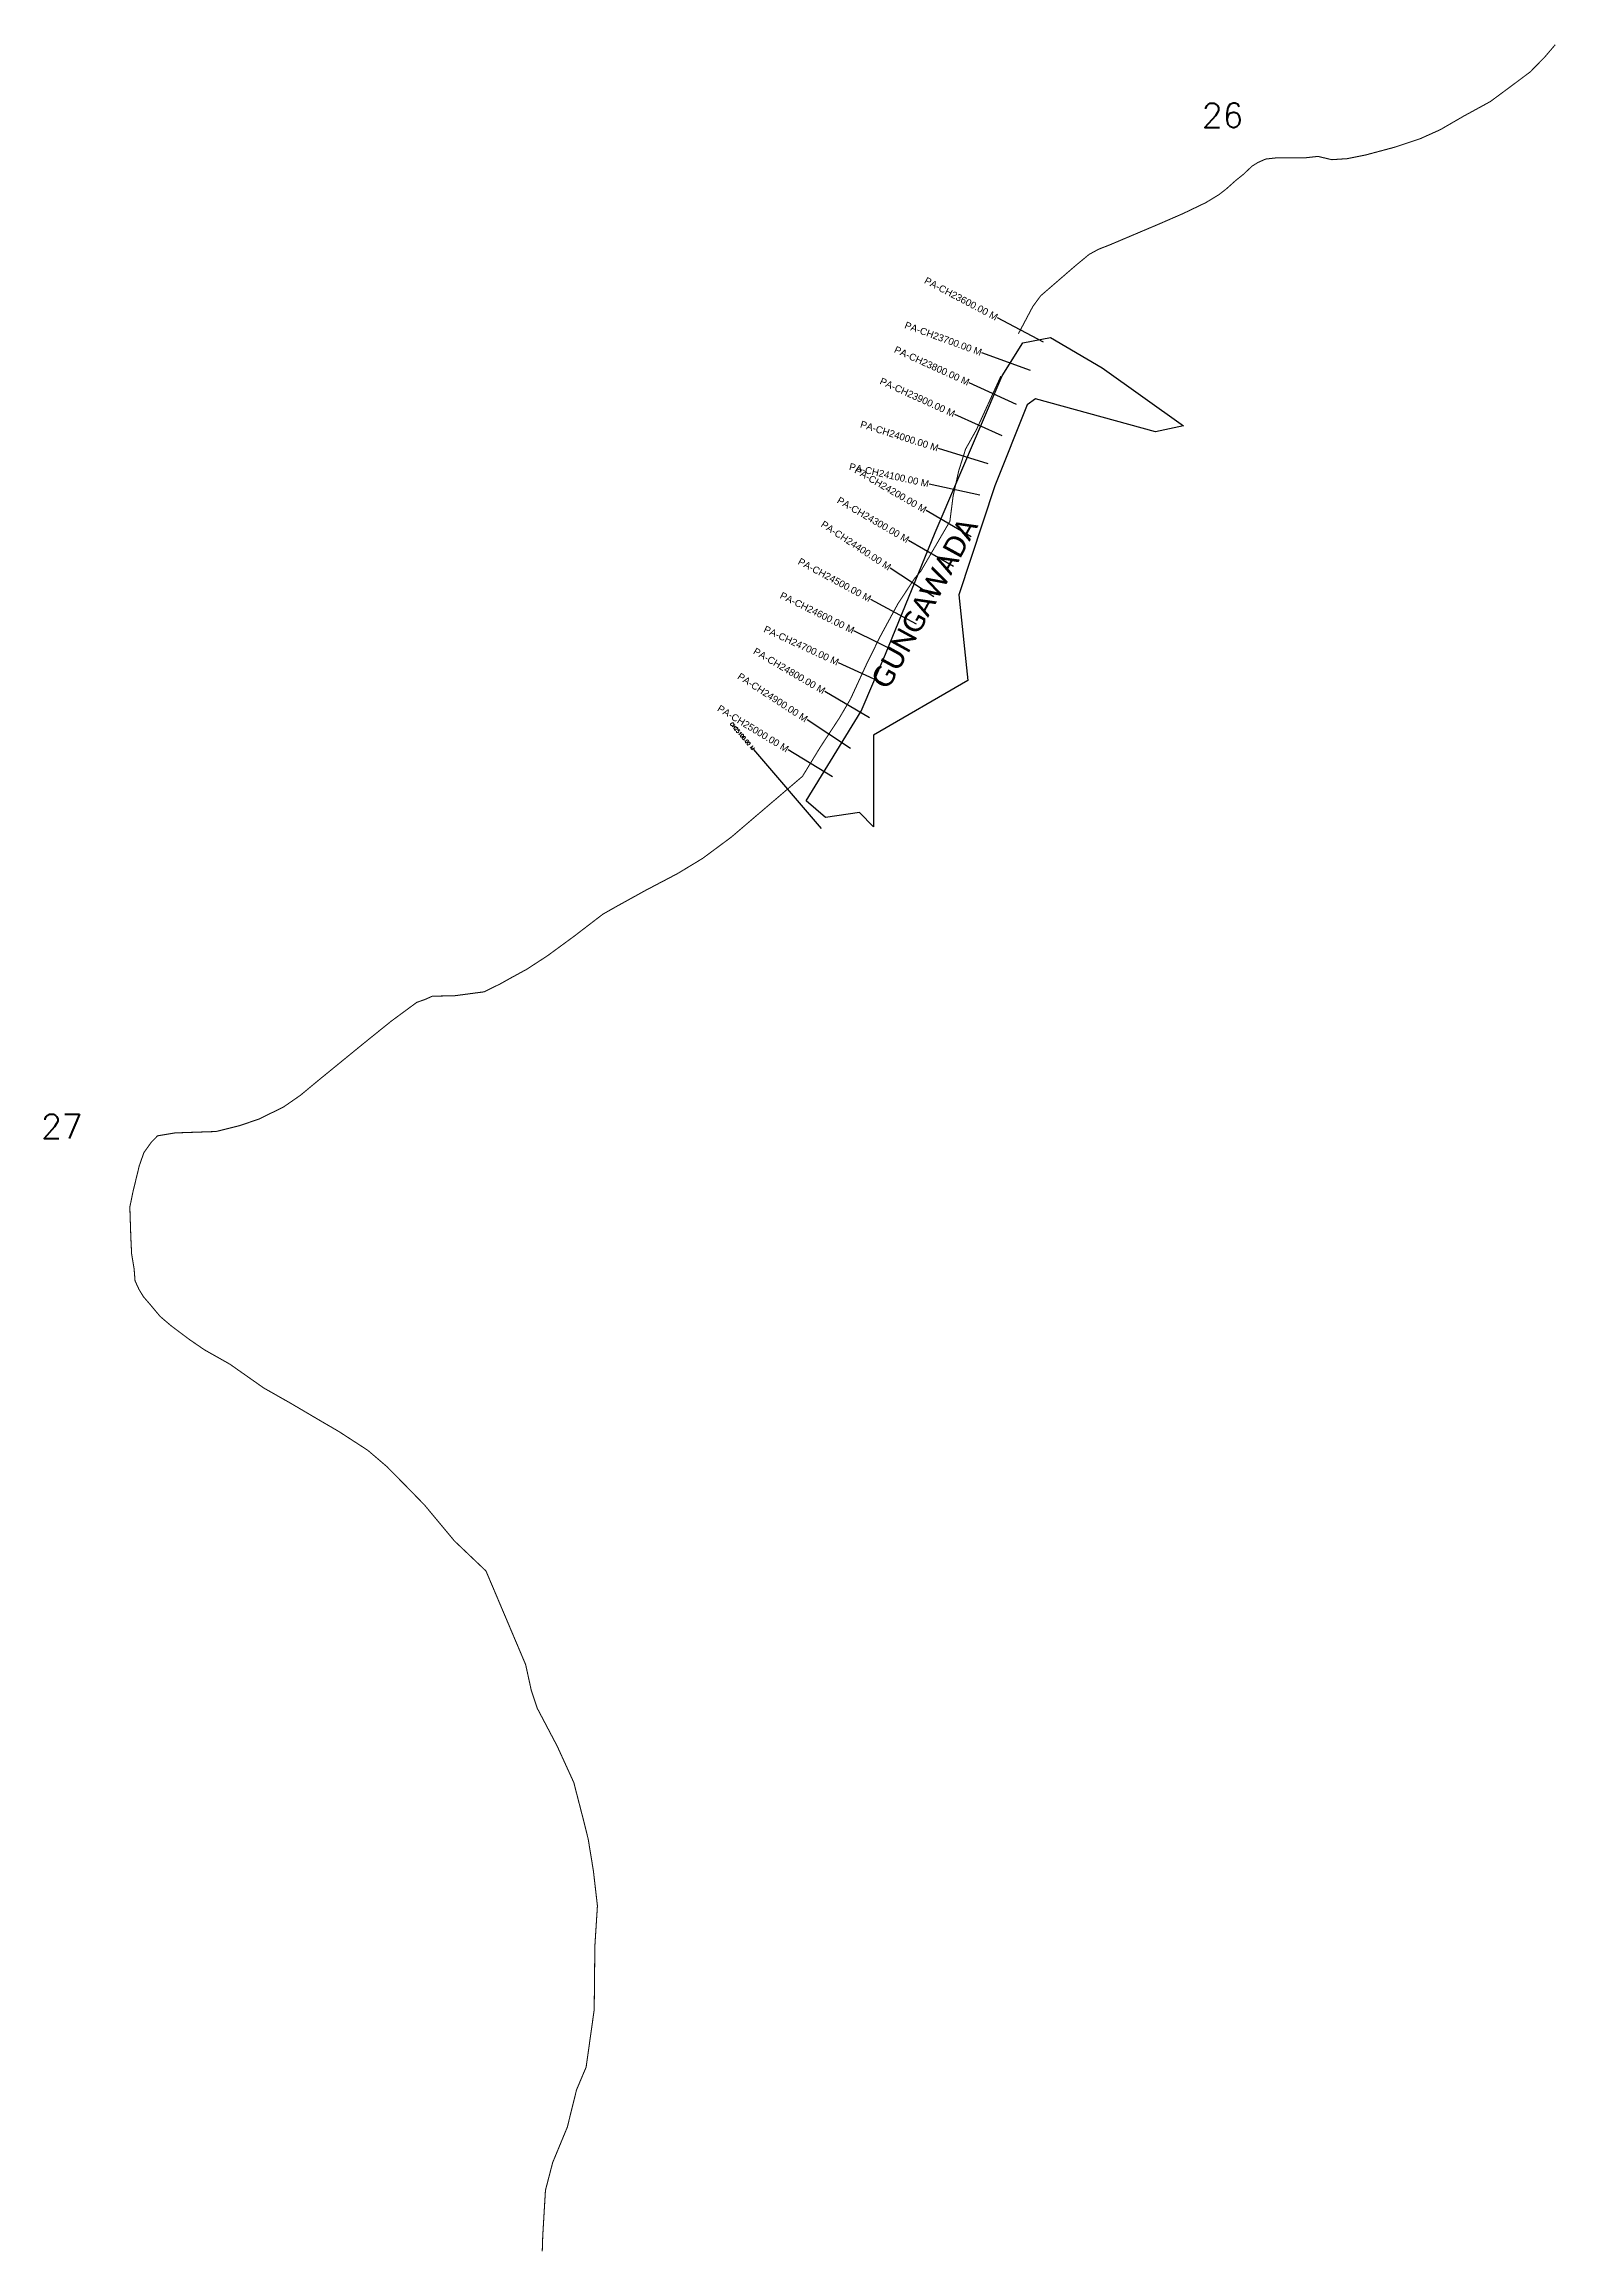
# Model space of a CAD drawing. Header units: metres. Extents: x 255252 to 259611, y 2202732 to 2209101.
import ezdxf
from ezdxf.enums import TextEntityAlignment as Align

# ---------------------------------------------------------------- set-up
doc = ezdxf.new("R2010")
doc.units = ezdxf.units.M
for name, color, linetype in [('CS', 134, 'Continuous'), ('CSMark', 6, 'Continuous'), ('NATURALLY PROTECTED', 3, 'Continuous'), ('village', 3, 'Continuous'), ('VILLAGE NAME', 250, 'Continuous')]:
    doc.layers.add(name, color=color, linetype=linetype)
doc.styles.add('DynamicDimensions', font='arial.ttf')
doc.styles.get("Standard").update_dxf_attribs({"font": 'simplex.shx'})

msp = doc.modelspace()

# ---------------------------------------------------------------- linework, layer by layer
at = {"color": 6, "flags": 128}
msp.add_lwpolyline([(258537.5, 2207999.3), (258456.5, 2207982.6)], dxfattribs=at)
at = {"layer": 'CS'}
for p, q in [((258133.4, 2208241), (258000.8, 2208311.1)), ((258096.7, 2208159.1), (257955.8, 2208210.7)), ((258056, 2208061.6), (257919.5, 2208123.8)), ((258014.5, 2207970.6), (257878.1, 2208032.8)), ((257974.1, 2207889.6), (257831.1, 2207934.7)), ((257950.4, 2207799.2), (257804, 2207831.8)), ((257924.7, 2207679.8), (257795.1, 2207755.3)), ((257874.4, 2207593.4), (257744.8, 2207668.9)), ((257817.2, 2207506.7), (257692, 2207589.3)), ((257767.5, 2207427.7), (257635.5, 2207499)), ((257721.8, 2207341.9), (257587.3, 2207408.2)), ((257679.1, 2207253.7), (257542.9, 2207316.4)), ((257632.2, 2207157.1), (257502.8, 2207233)), ((257577.4, 2207069.2), (257451.9, 2207151.3)), ((257493.2, 2206837.7), (257298.4, 2207065.8)), ((257525.4, 2206986.6), (257397.4, 2207064.7))]:
    msp.add_line(p, q, dxfattribs=at)
at = {"layer": 'NATURALLY PROTECTED', "const_width": 3, "flags": 128}
for points in [[(259609.5, 2209099.3), (259578.7, 2209063.1), (259537, 2209020.6), (259478.3, 2208976.7), (259422.1, 2208935.1), (259345.4, 2208893.2), (259277.6, 2208853.9), (259219.9, 2208828), (259147.1, 2208803.7), (259063.8, 2208781.4), (259009, 2208770.4), (258965.1, 2208767.5), (258924.9, 2208777), (258889.5, 2208773), (258848.5, 2208772.7), (258809, 2208773.2), (258774.4, 2208769.3), (258752, 2208759.4), (258735.1, 2208748.8), (258709.9, 2208725), (258688, 2208707.5), (258660.3, 2208682.6), (258639, 2208666.2), (258601.9, 2208643.6), (258536.5, 2208612.2), (258464.6, 2208580.9), (258397, 2208552.3), (258325.3, 2208521.9), (258292.1, 2208508.9), (258265.4, 2208494.3), (258226.1, 2208461.8), (258125.6, 2208374.8), (258103, 2208344), (258061.4, 2208265.4)], [(258010.8, 2208143.1), (257940.2, 2207988.2), (257909, 2207932.4), (257889.4, 2207870.3), (257873.1, 2207797), (257863.8, 2207724.2), (257780.2, 2207580.8), (257762.2, 2207559.5), (257713.9, 2207486.3), (257662.1, 2207390.5), (257623.3, 2207311.7), (257577.2, 2207211.5), (257545, 2207156.6), (257489.7, 2207072.1), (257438.7, 2206988.4), (257367.4, 2206927.5), (257233.6, 2206813.2), (257150.6, 2206751.6), (257078.3, 2206707.8), (256986.9, 2206659.8), (256900.1, 2206611.8), (256862.9, 2206590.6), (256781.1, 2206527.8), (256704, 2206471.2), (256644.2, 2206432.2), (256597.1, 2206406.5), (256567.6, 2206389.9), (256521.4, 2206366.9), (256437.3, 2206355.7), (256371.1, 2206354.1), (256349, 2206344.2), (256326.8, 2206336.6), (256253.1, 2206282.3), (256175.1, 2206219.4), (256116, 2206171.1), (256044, 2206112.3), (255990.9, 2206068.2), (255943, 2206035), (255873, 2206000.3), (255815.3, 2205980.6), (255747.4, 2205963.8), (255629.6, 2205959.8), (255579.1, 2205951.4), (255561, 2205932.8), (255539.6, 2205902.7), (255526.4, 2205864.9), (255508.1, 2205789.4), (255499.2, 2205746), (255502, 2205659.8), (255504.3, 2205611.3), (255511.6, 2205567), (255514.2, 2205533), (255525.5, 2205508.5), (255538.5, 2205487.1), (255555, 2205468.1), (255586.5, 2205430.4), (255617.8, 2205403.7), (255670.1, 2205364.4), (255714.5, 2205333.9), (255787.7, 2205292.6), (255884.9, 2205224.2), (255963.2, 2205179.7), (256051, 2205128), (256101.5, 2205098.6), (256185.5, 2205044), (256240.9, 2204996.6), (256297, 2204939.5), (256348.6, 2204886.6), (256434.9, 2204782.9), (256526.2, 2204695.9), (256640.5, 2204425.9), (256656.8, 2204351.5), (256673.9, 2204300.1), (256731.3, 2204191), (256779.3, 2204085.9), (256808.8, 2203971.4), (256821, 2203921.8), (256835.8, 2203831.2), (256847.5, 2203729.9), (256840.1, 2203614.3), (256838.2, 2203430.3), (256814.9, 2203264.6), (256787.2, 2203199), (256760.7, 2203091.6), (256718.4, 2202989.3), (256697.6, 2202909.2), (256689.8, 2202777.5), (256688.4, 2202733.2)]]:
    msp.add_lwpolyline(points, dxfattribs=at)
at = {"layer": 'village', "color": 6}
msp.add_polyline3d([(258456.5, 2207982.6, 0), (258110.3, 2208077.8, 0), (258086.7, 2208059.9, 0), (257993.5, 2207826.7, 0), (257889.2, 2207512.5, 0), (257915.2, 2207265, 0), (257643.5, 2207107.4, 0), (257643.5, 2206842.9, 0), (257602.7, 2206884.6, 0), (257504.9, 2206869.4, 0), (257449.3, 2206918.1, 0), (257607.9, 2207176.7, 0), (257677.9, 2207341.2, 0), (257821, 2207692.4, 0), (258014.1, 2208144.2, 0), (258074.2, 2208238.7, 0), (258153.8, 2208254.7, 0), (258302.5, 2208166.9, 0), (258537.5, 2207999.3, 0)], dxfattribs=at)
msp.add_polyline3d([(258456.5, 2207982.6, 0), (258110.3, 2208077.8, 0), (258086.7, 2208059.9, 0), (257993.5, 2207826.7, 0), (257889.2, 2207512.5, 0), (257915.2, 2207265, 0), (257643.5, 2207107.4, 0), (257643.5, 2206842.9, 0), (257602.7, 2206884.6, 0), (257504.9, 2206869.4, 0), (257449.3, 2206918.1, 0), (257607.9, 2207176.7, 0), (257677.9, 2207341.2, 0), (257821, 2207692.4, 0), (258014.1, 2208144.2, 0), (258074.2, 2208238.7, 0), (258153.8, 2208254.7, 0), (258302.5, 2208166.9, 0), (258537.5, 2207999.3, 0)], dxfattribs=at)

# ---------------------------------------------------------------- texts
at = {"char_height": 70, "attachment_point": 1}
for s, insert in [('26', (258590.3, 2208930.4)), ('27', (255243.2, 2206013.8))]:
    msp.add_mtext_dynamic_manual_height_columns(s, width=95.172, gutter_width=1, heights=[0], dxfattribs=dict(at, insert=insert))
at = {"layer": 'CSMark', "style": 'DynamicDimensions'}
for s, rotation, p in [('PA-CH23600.00 M', 332.1187, (257999.9, 2208311.6)), ('PA-CH23700.00 M', 339.90042, (257954.9, 2208211)), ('PA-CH23800.00 M', 335.49158, (257918.6, 2208124.2)), ('PA-CH23900.00 M', 335.49158, (257877.1, 2208033.2)), ('PA-CH24000.00 M', 342.49968, (257830.1, 2207935)), ('PA-CH24100.00 M', 347.45812, (257803, 2207832)), ('PA-CH24200.00 M', 329.77079, (257794.3, 2207755.8)), ('PA-CH24300.00 M', 329.77079, (257743.9, 2207669.4)), ('PA-CH24400.00 M', 326.6087, (257691.1, 2207589.8)), ('PA-CH24500.00 M', 331.62599, (257634.6, 2207499.4)), ('PA-CH24600.00 M', 333.74871, (257586.4, 2207408.7)), ('PA-CH24700.00 M', 335.27327, (257542, 2207316.8)), ('PA-CH24800.00 M', 329.622, (257502, 2207233.5)), ('PA-CH24900.00 M', 326.82393, (257451, 2207151.8)), ('PA-CH25000.00 M', 328.6157, (257396.5, 2207065.2))]:
    msp.add_text(s, height=20, rotation=rotation, dxfattribs=at).set_placement(p, align=Align.MIDDLE_RIGHT)
at = {"layer": 'CSMark'}
msp.add_text('CH25100.00 M', height=10, rotation=310.49329, dxfattribs=at).set_placement((257297.7, 2207066.6), align=Align.MIDDLE_RIGHT)
at = {"layer": 'VILLAGE NAME', "insert": (257633, 2207264.6), "char_height": 60.203, "attachment_point": 1, "rotation": 61.31654}
msp.add_mtext_dynamic_manual_height_columns('{\\fCalibri|b0|i0|c0|p34;GUNGAWADA}', width=402.43, gutter_width=301, heights=[0], dxfattribs=at)

doc.saveas('drawing.dxf')
